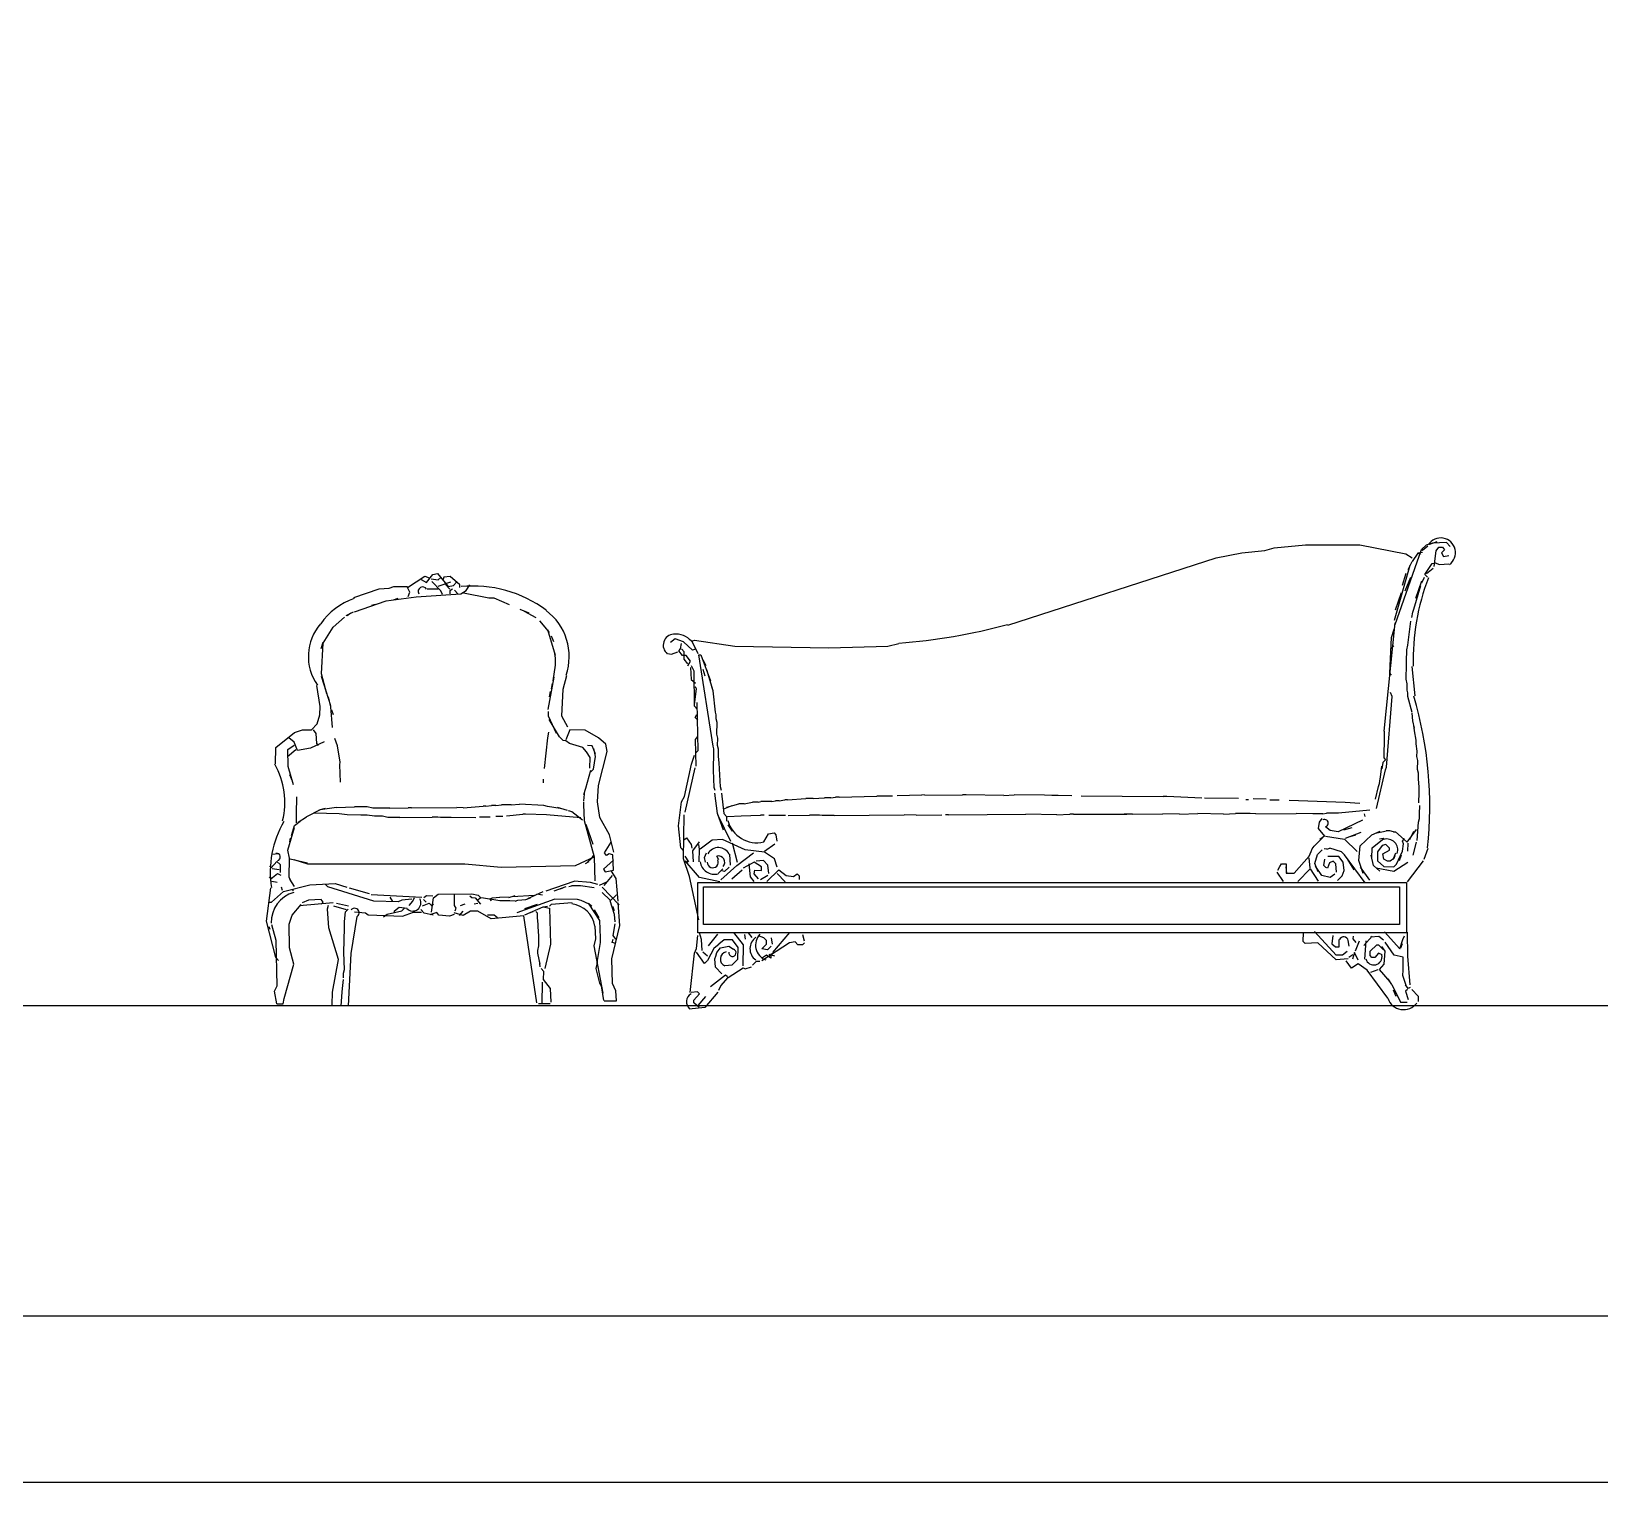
# Model space of a CAD drawing. Header units: inches. Extents: x 11 to 53.5, y 7.4 to 32.2.
# Drawn here: x 35.586 to 38.65, y 7.358 to 10.192 of the extents above; entities that cross this region are included whole.
import ezdxf

# ---------------------------------------------------------------- set-up
doc = ezdxf.new("R2010")
doc.units = ezdxf.units.IN
doc.header["$MEASUREMENT"] = 0
for name, color, linetype in [('02', 2, 'Continuous'), ('1', 1, 'Continuous'), ('kadrbm', 4, 'Continuous')]:
    doc.layers.add(name, color=color, linetype=linetype)

# ---------------------------------------------------------------- blocks, each defined once
blk = doc.blocks.new('kadrbm')
at = {"layer": 'kadrbm', "color": 4}
blk.add_lwpolyline([(0, 0), (0, 24.7972), (21, 24.7972), (21, 0), (0, 0)], close=True, dxfattribs=at)
blk.add_lwpolyline([(20.6631, 0.3257), (20.6631, 24.4603), (0.3369, 24.4603), (0.3369, 0.3257), (20.6631, 0.3257)], dxfattribs=at)

msp = doc.modelspace()

# ---------------------------------------------------------------- linework, layer by layer
at = {"layer": '02'}
for p, q in [((38.3182, 9.1904), (38.3327, 9.1955)), ((38.3506, 9.1934), (38.3236, 9.1921)), ((38.3577, 9.1861), (38.3506, 9.1934)), ((37.4936, 9.0321), (37.9005, 9.1635)), ((37.9005, 9.1635), (37.9511, 9.1734)), ((37.9511, 9.1734), (37.9961, 9.178)), ((37.9961, 9.178), (38.0142, 9.1831)), ((38.0142, 9.1831), (38.0754, 9.1892)), ((38.0754, 9.1892), (38.1815, 9.1892)), ((38.1815, 9.1892), (38.2711, 9.1714)), ((38.2507, 9.0333), (38.3018, 9.1799)), ((38.2711, 9.1714), (38.2836, 9.164)), ((38.2945, 9.1728), (38.2835, 9.1568)), ((38.3036, 9.1744), (38.2945, 9.1728)), ((38.2999, 9.1709), (38.2945, 9.1728)), ((38.2982, 9.1745), (38.2999, 9.1709)), ((38.3018, 9.1799), (38.311, 9.1887)), ((38.3036, 9.178), (38.3018, 9.1799)), ((38.3146, 9.1868), (38.3036, 9.178)), ((38.3236, 9.1921), (38.311, 9.1887)), ((38.3265, 9.1471), (38.3306, 9.1776)), ((38.3306, 9.1776), (38.3361, 9.1847)), ((38.3361, 9.1847), (38.3433, 9.1845)), ((38.3468, 9.1791), (38.3413, 9.1738)), ((38.3413, 9.1738), (38.3448, 9.1665)), ((38.3433, 9.1845), (38.3468, 9.1791)), ((38.3448, 9.1665), (38.3556, 9.1681)), ((36.3578, 9.1157), (36.3705, 9.1314)), ((36.3705, 9.1314), (36.3793, 9.133)), ((36.3793, 9.133), (36.4001, 9.1079)), ((38.2491, 9.0423), (38.2797, 9.1497)), ((38.2647, 9.1104), (38.2723, 9.1336)), ((38.276, 9.1407), (38.2835, 9.1568)), ((38.3082, 9.1312), (38.323, 9.1525)), ((38.3135, 9.1257), (38.3082, 9.1312)), ((38.3118, 9.1329), (38.3246, 9.1435)), ((38.323, 9.1525), (38.3284, 9.1542)), ((38.3284, 9.1542), (38.3373, 9.1505)), ((38.3373, 9.1505), (38.3553, 9.152)), ((36.2157, 9.0863), (36.2656, 9.1031)), ((36.2656, 9.1031), (36.2851, 9.1046)), ((36.2851, 9.1046), (36.294, 9.1079)), ((36.294, 9.1079), (36.3205, 9.1075)), ((36.3205, 9.1057), (36.3545, 9.1281)), ((36.3256, 9.0968), (36.3205, 9.1057)), ((36.3473, 9.1212), (36.3578, 9.1157)), ((36.3545, 9.1281), (36.3633, 9.1244)), ((36.3594, 9.1033), (36.3806, 9.1029)), ((36.3668, 9.1226), (36.3809, 9.1206)), ((36.3858, 9.0993), (36.3685, 9.1173)), ((36.3807, 9.1082), (36.4056, 9.1166)), ((36.3809, 9.1206), (36.3863, 9.1258)), ((36.3916, 9.1257), (36.3897, 9.1204)), ((36.404, 9.1273), (36.3916, 9.1257)), ((36.4036, 9.1025), (36.3949, 9.1115)), ((36.4001, 9.1079), (36.4108, 9.1094)), ((36.4089, 9.1024), (36.4035, 9.099)), ((36.4232, 9.111), (36.404, 9.1273)), ((36.4108, 9.1094), (36.4162, 9.1164)), ((36.4193, 9.0934), (36.4124, 9.1006)), ((36.4231, 9.1057), (36.4232, 9.111)), ((36.4354, 9.1002), (36.4427, 9.1107)), ((38.2699, 9.0995), (38.2811, 9.1263)), ((38.2872, 9.0632), (38.3006, 9.1097)), ((38.2912, 9.0847), (38.3026, 9.1187)), ((38.3025, 9.1151), (38.3081, 9.1258)), ((36.217, 9.058), (36.2793, 9.0799)), ((36.2509, 9.0715), (36.258, 9.0732)), ((36.2793, 9.0799), (36.3379, 9.0877)), ((36.2935, 9.0814), (36.3024, 9.0848)), ((36.3219, 9.088), (36.3256, 9.0968)), ((36.3379, 9.0877), (36.4247, 9.0933)), ((36.3892, 9.0921), (36.3858, 9.0993)), ((36.4035, 9.099), (36.4034, 9.0936)), ((36.4247, 9.0933), (36.4354, 9.1002)), ((36.4794, 9.0852), (36.43, 9.095)), ((36.49, 9.0851), (36.4794, 9.0852)), ((36.5198, 9.0721), (36.49, 9.0851)), ((38.2512, 9.0621), (38.2626, 9.096)), ((36.1758, 9.0286), (36.1974, 9.0477)), ((36.201, 9.0512), (36.2152, 9.058)), ((36.2027, 9.0511), (36.2099, 9.0563)), ((36.5585, 9.0555), (36.5409, 9.0629)), ((36.5725, 9.0465), (36.5497, 9.0592)), ((36.5899, 9.0285), (36.5795, 9.041)), ((38.2752, 8.9933), (38.2814, 9.04)), ((38.2833, 9.0471), (38.2853, 9.0579)), ((38.2853, 9.0579), (38.2872, 9.0632)), ((36.1558, 8.9971), (36.1722, 9.0234)), ((36.1722, 9.0234), (36.1758, 9.0286)), ((36.5985, 9.0177), (36.5899, 9.0285)), ((36.6101, 8.9733), (36.5951, 9.0231)), ((36.607, 8.9998), (36.6019, 9.0106)), ((38.2291, 8.8251), (38.2508, 9.0369)), ((38.2431, 9.0083), (38.2488, 9.0243)), ((36.1521, 8.9866), (36.1558, 8.9989)), ((36.153, 8.937), (36.1558, 8.9971)), ((36.844, 9.0057), (36.8349, 8.9987)), ((36.8363, 8.9753), (36.849, 8.9804)), ((36.8601, 9), (36.844, 9.0057)), ((36.8508, 8.9822), (36.8544, 8.9857)), ((36.8578, 8.9731), (36.8508, 8.9822)), ((36.8544, 8.9857), (36.8564, 8.9965)), ((36.8615, 8.9802), (36.8562, 8.9857)), ((36.8778, 8.9835), (36.8601, 9)), ((36.8613, 8.9658), (36.8615, 8.9802)), ((36.8884, 8.9762), (36.8763, 9.0015)), ((36.8832, 8.9852), (36.8778, 8.9835)), ((36.8781, 9.0015), (36.8817, 9.0032)), ((36.8817, 9.0032), (36.9606, 8.9911)), ((36.9606, 8.9911), (37.144, 8.9879)), ((37.144, 8.9879), (37.2592, 8.9913)), ((37.2592, 8.9913), (37.2808, 8.9963)), ((38.2401, 8.9382), (38.2431, 9.0083)), ((38.2427, 8.9867), (38.2482, 8.992)), ((38.2729, 8.961), (38.2733, 8.9843)), ((38.2733, 8.9843), (38.2752, 8.9933)), ((36.6057, 8.9238), (36.6098, 8.9538)), ((36.61, 8.9679), (36.6084, 8.9768)), ((36.6098, 8.9538), (36.6099, 8.9609)), ((36.6099, 8.9609), (36.61, 8.9679)), ((36.8291, 8.9772), (36.8363, 8.9753)), ((36.865, 8.973), (36.8578, 8.9731)), ((36.8683, 8.9567), (36.8613, 8.9658)), ((36.8738, 8.962), (36.865, 8.973)), ((36.8683, 8.9531), (36.8738, 8.962)), ((36.8736, 8.9494), (36.875, 8.926)), ((36.8807, 8.9421), (36.8755, 8.953)), ((36.8902, 8.9743), (36.8938, 8.9743)), ((36.9177, 8.7958), (36.8902, 8.9743)), ((36.8938, 8.9743), (36.9127, 8.9236)), ((36.9042, 8.9525), (36.899, 8.9634)), ((38.2723, 8.9268), (38.2728, 8.9556)), ((38.2728, 8.9556), (38.2729, 8.961)), ((38.2897, 8.8941), (38.2835, 8.9518)), ((36.1713, 8.8747), (36.1529, 8.9317)), ((36.1629, 8.8979), (36.153, 8.937)), ((36.5959, 8.8673), (36.6076, 8.9308)), ((36.6019, 8.9079), (36.6039, 8.9185)), ((36.6249, 8.9075), (36.6324, 8.9339)), ((36.875, 8.926), (36.8838, 8.9187)), ((36.8813, 8.8738), (36.8807, 8.9421)), ((36.9021, 8.9328), (36.8987, 8.9454)), ((36.9177, 8.9037), (36.9059, 8.9453)), ((36.916, 8.9091), (36.9144, 8.9182)), ((38.2436, 8.9345), (38.2401, 8.9382)), ((38.2739, 8.9178), (38.2723, 8.9268)), ((38.2737, 8.9052), (38.2739, 8.9178)), ((36.1501, 8.8733), (36.1437, 8.9142)), ((36.1713, 8.873), (36.1663, 8.8925)), ((36.5981, 8.8921), (36.6, 8.9027)), ((36.6222, 8.8545), (36.6249, 8.9075)), ((36.8813, 8.8774), (36.8855, 8.9079)), ((36.8837, 8.9115), (36.8819, 8.9097)), ((36.8855, 8.9079), (36.8837, 8.9115)), ((36.9224, 8.8623), (36.9177, 8.9037)), ((38.2333, 8.7549), (38.2447, 8.8931)), ((38.2447, 8.8931), (38.2412, 8.9004)), ((38.2754, 8.8998), (38.2737, 8.9052)), ((38.2753, 8.8926), (38.2754, 8.8998)), ((38.2837, 8.8619), (38.2753, 8.8926)), ((36.1442, 8.8398), (36.1498, 8.8574)), ((36.1498, 8.8574), (36.1501, 8.8733)), ((36.1741, 8.8322), (36.1713, 8.873)), ((36.1763, 8.857), (36.173, 8.8659)), ((36.5958, 8.8638), (36.5957, 8.855)), ((36.8866, 8.8683), (36.8813, 8.8738)), ((36.8827, 8.8522), (36.8864, 8.8575)), ((36.8887, 8.7873), (36.8868, 8.8809)), ((36.9241, 8.8568), (36.9224, 8.8623)), ((36.924, 8.8496), (36.9241, 8.8568)), ((38.2852, 8.8457), (38.2837, 8.8601)), ((36.0997, 8.8229), (36.1157, 8.8279)), ((36.1157, 8.8279), (36.1334, 8.8276)), ((36.1334, 8.8276), (36.1442, 8.8398)), ((36.1421, 8.8204), (36.1369, 8.8276)), ((36.5957, 8.855), (36.611, 8.8211)), ((36.618, 8.8139), (36.5973, 8.8478)), ((36.6342, 8.833), (36.6222, 8.8545)), ((36.6377, 8.8277), (36.6302, 8.8083)), ((36.6677, 8.8272), (36.6377, 8.8277)), ((36.694, 8.8125), (36.6677, 8.8272)), ((36.888, 8.8467), (36.8827, 8.8522)), ((36.9257, 8.8424), (36.924, 8.8496)), ((36.9253, 8.8191), (36.9257, 8.8424)), ((38.2291, 8.8251), (38.2289, 8.8143)), ((38.2886, 8.8312), (38.2852, 8.8457)), ((38.2885, 8.8258), (38.2869, 8.8367)), ((38.2918, 8.8078), (38.2885, 8.8258)), ((36.0638, 8.7935), (36.0997, 8.8229)), ((36.0867, 8.7895), (36.0992, 8.7981)), ((36.0993, 8.8035), (36.0889, 8.8125)), ((36.1061, 8.7874), (36.0993, 8.8035)), ((36.1577, 8.8042), (36.131, 8.7923)), ((36.1435, 8.8009), (36.1421, 8.8204)), ((36.147, 8.7973), (36.1435, 8.8009)), ((36.1841, 8.7967), (36.1791, 8.8109)), ((36.1889, 8.7647), (36.1841, 8.7967)), ((36.5886, 8.7524), (36.5949, 8.8125)), ((36.5949, 8.8125), (36.5969, 8.8231)), ((36.6249, 8.8067), (36.618, 8.8139)), ((36.6302, 8.8066), (36.6249, 8.8067)), ((36.6372, 8.8011), (36.6302, 8.8066)), ((36.6636, 8.7936), (36.6372, 8.8011)), ((36.6814, 8.7968), (36.6725, 8.797)), ((36.6882, 8.7808), (36.6814, 8.7968)), ((36.708, 8.7999), (36.694, 8.8125)), ((36.7112, 8.7857), (36.708, 8.7999)), ((36.8837, 8.809), (36.8874, 8.8143)), ((36.8846, 8.7568), (36.8837, 8.809)), ((36.9194, 8.7904), (36.9177, 8.7958)), ((36.9269, 8.8118), (36.9253, 8.8191)), ((36.9267, 8.7975), (36.9269, 8.8118)), ((36.9284, 8.7902), (36.9267, 8.7975)), ((38.2289, 8.8143), (38.2282, 8.7729)), ((38.2916, 8.8006), (38.2918, 8.8078)), ((38.2932, 8.7862), (38.2916, 8.8006)), ((36.0632, 8.7616), (36.0638, 8.7935)), ((36.0864, 8.7754), (36.1026, 8.7892)), ((36.0879, 8.7559), (36.0867, 8.7895)), ((36.131, 8.7923), (36.1061, 8.7874)), ((36.1888, 8.7594), (36.1889, 8.7647)), ((36.6705, 8.7846), (36.6636, 8.7936)), ((36.6774, 8.7739), (36.6705, 8.7846)), ((36.6771, 8.7527), (36.6774, 8.7739)), ((36.6841, 8.7508), (36.6881, 8.7755)), ((36.6881, 8.7755), (36.6848, 8.7915)), ((36.6942, 8.7188), (36.7112, 8.7857)), ((36.8757, 8.7606), (36.8814, 8.7785)), ((36.8851, 8.7838), (36.8887, 8.7873)), ((36.9186, 8.749), (36.9193, 8.785)), ((36.9193, 8.785), (36.9194, 8.7904)), ((36.9281, 8.7758), (36.9284, 8.7902)), ((36.9297, 8.7632), (36.9281, 8.7758)), ((38.2263, 8.764), (38.2242, 8.7514)), ((38.2317, 8.7693), (38.2263, 8.764)), ((38.2282, 8.7729), (38.2317, 8.7693)), ((38.293, 8.7754), (38.2932, 8.7862)), ((38.2947, 8.7682), (38.293, 8.7754)), ((38.2943, 8.7502), (38.2947, 8.7682)), ((36.0979, 8.7203), (36.0879, 8.7559)), ((36.0962, 8.7274), (36.0911, 8.7399)), ((36.19, 8.7258), (36.1888, 8.7594)), ((36.6693, 8.7139), (36.6788, 8.7491)), ((36.6787, 8.7456), (36.6841, 8.7508)), ((36.862, 8.6979), (36.8757, 8.7606)), ((36.8633, 8.6673), (36.8828, 8.7533)), ((36.9198, 8.7149), (36.9186, 8.749)), ((36.9325, 8.7164), (36.9297, 8.7632)), ((38.2139, 8.6743), (38.2314, 8.7495)), ((38.2201, 8.7227), (38.2223, 8.7407)), ((38.2223, 8.7407), (38.2243, 8.7568)), ((38.2314, 8.7495), (38.2333, 8.7549)), ((38.296, 8.743), (38.2943, 8.7502)), ((38.2958, 8.7322), (38.296, 8.743)), ((36.5863, 8.7242), (36.5864, 8.7313)), ((36.6653, 8.6892), (36.6674, 8.7086)), ((36.6655, 8.7016), (36.6693, 8.7139)), ((36.6918, 8.6869), (36.6942, 8.7188)), ((36.9216, 8.7094), (36.9198, 8.7149)), ((36.9262, 8.6644), (36.9215, 8.704)), ((36.9341, 8.7092), (36.9325, 8.7164)), ((36.934, 8.7038), (36.9387, 8.6642)), ((38.2124, 8.6923), (38.2182, 8.7174)), ((38.2182, 8.7174), (38.2201, 8.7227)), ((38.2973, 8.716), (38.2958, 8.7322)), ((38.2968, 8.6854), (38.2972, 8.7052)), ((38.2972, 8.7052), (38.2973, 8.716)), ((36.1041, 8.6689), (36.1045, 8.6919)), ((36.1045, 8.6919), (36.1045, 8.6972)), ((36.1501, 8.6716), (36.1233, 8.6579)), ((36.1483, 8.6717), (36.1608, 8.675)), ((36.182, 8.6764), (36.1501, 8.6716)), ((36.182, 8.6764), (36.2174, 8.6775)), ((36.2422, 8.6771), (36.2174, 8.6775)), ((36.2528, 8.6751), (36.2422, 8.6771)), ((36.2616, 8.675), (36.2528, 8.6751)), ((36.2705, 8.6748), (36.2616, 8.675)), ((36.2864, 8.6746), (36.2705, 8.6748)), ((36.2864, 8.6746), (36.3218, 8.6757)), ((36.3289, 8.6756), (36.3218, 8.6757)), ((36.3289, 8.6756), (36.4174, 8.6758)), ((36.4298, 8.6756), (36.4174, 8.6758)), ((36.4298, 8.6756), (36.4687, 8.6785)), ((36.474, 8.6784), (36.4687, 8.6785)), ((36.474, 8.6784), (36.4847, 8.6799)), ((36.4935, 8.6798), (36.4847, 8.6799)), ((36.4935, 8.6798), (36.5042, 8.6814)), ((36.5236, 8.681), (36.5042, 8.6814)), ((36.5236, 8.681), (36.5396, 8.6825)), ((36.5873, 8.6799), (36.5396, 8.6825)), ((36.5944, 8.678), (36.5873, 8.6799)), ((36.6191, 8.6741), (36.5944, 8.678)), ((36.6331, 8.6703), (36.6138, 8.6759)), ((36.6652, 8.6821), (36.6653, 8.6874)), ((36.6664, 8.6502), (36.6652, 8.6821)), ((36.6966, 8.6568), (36.6918, 8.6869)), ((36.8502, 8.6405), (36.8564, 8.6872)), ((36.8564, 8.6872), (36.862, 8.6979)), ((36.9389, 8.6732), (36.9552, 8.6801)), ((36.9444, 8.6767), (36.9679, 8.6834)), ((36.9786, 8.6833), (36.9679, 8.6834)), ((36.9786, 8.6833), (36.9949, 8.6866)), ((37.0057, 8.6864), (36.9949, 8.6866)), ((37.0057, 8.6864), (37.0111, 8.6881)), ((37.0327, 8.6877), (37.0111, 8.6881)), ((37.0327, 8.6877), (37.0399, 8.6894)), ((37.0471, 8.6893), (37.0399, 8.6894)), ((37.0471, 8.6893), (37.0579, 8.6909)), ((37.0633, 8.6908), (37.0579, 8.6909)), ((37.0633, 8.6908), (37.0993, 8.6937)), ((37.1137, 8.6935), (37.0993, 8.6937)), ((37.1137, 8.6935), (37.1353, 8.6949)), ((37.1479, 8.6947), (37.1353, 8.6949)), ((37.1479, 8.6947), (37.1569, 8.6963)), ((37.1641, 8.6962), (37.1569, 8.6963)), ((37.1641, 8.6962), (37.2379, 8.6985)), ((37.2504, 8.6983), (37.2379, 8.6985)), ((37.2684, 8.698), (37.2504, 8.6983)), ((37.2774, 8.6996), (37.326, 8.7006)), ((37.3314, 8.7005), (37.326, 8.7006)), ((37.3314, 8.7005), (37.4051, 8.701)), ((37.4123, 8.7009), (37.4051, 8.701)), ((37.486, 8.6996), (37.4123, 8.7009)), ((37.486, 8.6996), (37.5058, 8.701)), ((37.5652, 8.7), (37.5058, 8.701)), ((37.5796, 8.6997), (37.5652, 8.7)), ((37.5921, 8.6995), (37.5796, 8.6997)), ((37.6191, 8.699), (37.5921, 8.6995)), ((37.6371, 8.6987), (37.7971, 8.6977)), ((37.8043, 8.6976), (37.7971, 8.6977)), ((37.8726, 8.6946), (37.8043, 8.6976)), ((37.9445, 8.6934), (37.878, 8.6945)), ((37.9642, 8.6912), (37.9588, 8.6913)), ((37.9984, 8.6924), (37.9733, 8.6929)), ((38.0236, 8.6902), (38.0056, 8.6905)), ((38.153, 8.6861), (38.0433, 8.6898)), ((38.1817, 8.6838), (38.153, 8.6861)), ((38.2983, 8.6692), (38.2984, 8.6746)), ((38.2984, 8.6746), (38.2985, 8.68)), ((36.1, 8.6407), (36.1108, 8.6493)), ((36.1037, 8.6459), (36.1041, 8.6689)), ((36.1072, 8.6476), (36.1233, 8.6579)), ((36.1871, 8.6639), (36.1376, 8.6648)), ((36.203, 8.6619), (36.1871, 8.6639)), ((36.2296, 8.6614), (36.203, 8.6619)), ((36.2349, 8.6613), (36.2296, 8.6614)), ((36.2419, 8.6612), (36.2349, 8.6613)), ((36.2561, 8.6592), (36.2419, 8.6612)), ((36.272, 8.6589), (36.2561, 8.6592)), ((36.2826, 8.6569), (36.272, 8.6589)), ((36.3056, 8.6565), (36.2826, 8.6569)), ((36.3056, 8.6565), (36.3693, 8.6572)), ((36.3799, 8.657), (36.3693, 8.6572)), ((36.3852, 8.6569), (36.3799, 8.657)), ((36.4064, 8.6565), (36.3852, 8.6569)), ((36.4542, 8.6557), (36.4064, 8.6565)), ((36.4825, 8.657), (36.4613, 8.6573)), ((36.5073, 8.6583), (36.4932, 8.6586)), ((36.5144, 8.66), (36.5463, 8.6629)), ((36.5516, 8.6628), (36.5463, 8.6629)), ((36.5923, 8.6621), (36.5516, 8.6628)), ((36.6594, 8.6557), (36.5923, 8.6621)), ((36.6349, 8.6702), (36.642, 8.6684)), ((36.642, 8.6684), (36.6629, 8.6521)), ((36.6864, 8.5791), (36.6664, 8.6502)), ((36.6833, 8.6039), (36.6698, 8.6431)), ((36.7155, 8.6228), (36.6966, 8.6568)), ((36.8599, 8.5756), (36.8614, 8.6619)), ((36.9382, 8.6318), (36.9262, 8.6644)), ((36.9522, 8.61), (36.9279, 8.6608)), ((36.9387, 8.6642), (36.944, 8.6587)), ((36.944, 8.6587), (36.9439, 8.6497)), ((36.9458, 8.6587), (36.9728, 8.66)), ((36.9561, 8.6297), (36.9474, 8.6424)), ((36.9728, 8.66), (37.0106, 8.6611)), ((37.0178, 8.661), (37.0106, 8.6611)), ((37.0592, 8.6603), (37.0268, 8.6608)), ((37.0646, 8.6602), (37.1059, 8.6613)), ((37.1257, 8.6609), (37.1059, 8.6613)), ((37.1311, 8.6608), (37.1257, 8.6609)), ((37.1401, 8.6607), (37.1311, 8.6608)), ((37.1455, 8.6606), (37.1401, 8.6607)), ((37.1545, 8.6604), (37.1455, 8.6606)), ((37.1545, 8.6604), (37.2912, 8.6616)), ((37.3145, 8.6612), (37.2912, 8.6616)), ((37.3145, 8.6612), (37.3649, 8.6621)), ((37.3775, 8.6619), (37.3721, 8.662)), ((37.3775, 8.6619), (37.5286, 8.6629)), ((37.5897, 8.6618), (37.5286, 8.6629)), ((37.5897, 8.6618), (37.6149, 8.6632)), ((37.6221, 8.663), (37.6149, 8.6632)), ((37.6221, 8.663), (37.7264, 8.663)), ((37.7372, 8.6628), (37.721, 8.6631)), ((37.7372, 8.6628), (37.7965, 8.6636)), ((37.8289, 8.663), (37.7965, 8.6636)), ((37.8289, 8.663), (37.8649, 8.6642)), ((37.9152, 8.6633), (37.8649, 8.6642)), ((37.9152, 8.6633), (37.9386, 8.6647)), ((37.962, 8.6643), (37.9386, 8.6647)), ((37.9674, 8.6642), (37.962, 8.6643)), ((37.9781, 8.664), (37.9674, 8.6642)), ((37.9781, 8.664), (38.0573, 8.6644)), ((38.0896, 8.6639), (38.0573, 8.6644)), ((38.1022, 8.6636), (38.0896, 8.6639)), ((38.1019, 8.6475), (38.0999, 8.6349)), ((38.1075, 8.6546), (38.1019, 8.6475)), ((38.1094, 8.6635), (38.1022, 8.6636)), ((38.1094, 8.6635), (38.1166, 8.6652)), ((38.14, 8.6648), (38.1166, 8.6652)), ((38.1865, 8.6514), (38.1394, 8.6288)), ((38.2013, 8.6709), (38.14, 8.6648)), ((38.192, 8.6585), (38.1903, 8.6639)), ((38.2937, 8.6117), (38.2962, 8.6477)), ((38.2962, 8.6477), (38.2981, 8.6548)), ((38.2981, 8.6548), (38.2983, 8.6692)), ((36.0868, 8.5931), (36.1, 8.6371)), ((36.0906, 8.609), (36.0925, 8.616)), ((36.0944, 8.6213), (36.1, 8.6407)), ((36.7237, 8.5891), (36.7155, 8.6228)), ((36.8549, 8.5973), (36.8502, 8.6405)), ((36.8623, 8.6134), (36.866, 8.6169)), ((36.866, 8.6169), (36.8748, 8.6041)), ((36.9163, 8.6124), (36.8926, 8.5948)), ((36.9361, 8.6139), (36.9163, 8.6124)), ((36.9807, 8.5933), (36.9361, 8.6139)), ((37.0169, 8.6089), (37.0262, 8.6249)), ((37.0262, 8.6249), (37.037, 8.6265)), ((37.037, 8.6265), (37.0405, 8.6228)), ((37.0405, 8.6228), (37.0421, 8.6102)), ((38.0921, 8.6009), (38.1086, 8.6168)), ((38.0999, 8.6349), (38.1123, 8.6203)), ((38.1123, 8.6203), (38.1031, 8.6133)), ((38.1141, 8.6203), (38.1517, 8.6142)), ((38.1232, 8.6309), (38.1144, 8.6383)), ((38.1394, 8.6288), (38.1232, 8.6309)), ((38.1502, 8.6322), (38.1665, 8.6373)), ((38.1517, 8.6142), (38.1765, 8.5904)), ((38.1535, 8.616), (38.1843, 8.628)), ((38.1626, 8.6194), (38.1734, 8.6228)), ((38.204, 8.6223), (38.1821, 8.6011)), ((38.2203, 8.6292), (38.204, 8.6223)), ((38.2054, 8.5971), (38.2291, 8.6165)), ((38.2113, 8.6258), (38.2275, 8.6291)), ((38.2201, 8.6148), (38.2273, 8.6165)), ((38.2275, 8.6291), (38.2329, 8.6308)), ((38.2401, 8.6307), (38.2329, 8.6308)), ((38.2473, 8.6287), (38.2401, 8.6307)), ((38.2473, 8.6287), (38.2509, 8.6287)), ((38.2509, 8.6287), (38.2739, 8.6085)), ((38.2649, 8.6105), (38.2686, 8.6158)), ((38.2666, 8.605), (38.2649, 8.6105)), ((38.2739, 8.6085), (38.2923, 8.6333)), ((38.2794, 8.6138), (38.2869, 8.6298)), ((36.0566, 8.5848), (36.069, 8.5863)), ((36.0901, 8.5771), (36.0868, 8.5931)), ((36.6487, 8.5627), (36.687, 8.5804)), ((36.6811, 8.5774), (36.6847, 8.5827)), ((36.706, 8.5876), (36.7188, 8.6086)), ((36.7095, 8.5822), (36.706, 8.5876)), ((36.7148, 8.5857), (36.7095, 8.5822)), ((36.7219, 8.5838), (36.7148, 8.5857)), ((36.7231, 8.5537), (36.7219, 8.5838)), ((36.8602, 8.5918), (36.8549, 8.5973)), ((36.8706, 8.5701), (36.8636, 8.581)), ((36.8748, 8.6041), (36.8764, 8.5969)), ((36.8781, 8.5915), (36.891, 8.6093)), ((36.8796, 8.5699), (36.8781, 8.5915)), ((36.8891, 8.6039), (36.8908, 8.5949)), ((36.8908, 8.5949), (36.8903, 8.5697)), ((36.9013, 8.5785), (36.905, 8.5874)), ((36.9247, 8.5817), (36.9282, 8.5744)), ((36.9499, 8.5848), (36.9514, 8.5632)), ((36.9658, 8.5684), (36.9557, 8.6063)), ((36.964, 8.563), (36.9968, 8.5876)), ((37.0184, 8.5891), (36.9807, 8.5933)), ((37.0184, 8.5908), (37.0384, 8.6049)), ((37.0379, 8.5761), (37.0184, 8.5891)), ((38.0534, 8.5476), (38.0828, 8.5813)), ((38.0828, 8.5813), (38.0866, 8.5902)), ((38.0866, 8.5902), (38.0884, 8.5955)), ((38.0884, 8.5955), (38.0921, 8.6009)), ((38.0933, 8.5667), (38.099, 8.5846)), ((38.099, 8.5846), (38.1082, 8.5934)), ((38.1172, 8.595), (38.1118, 8.5951)), ((38.1172, 8.595), (38.1226, 8.5967)), ((38.1403, 8.5803), (38.1188, 8.5806)), ((38.1459, 8.5892), (38.1226, 8.5967)), ((38.1491, 8.5693), (38.1403, 8.5803)), ((38.1512, 8.5837), (38.1459, 8.5892)), ((38.1916, 8.529), (38.1512, 8.5837)), ((38.1798, 8.5724), (38.1821, 8.6011)), ((38.2084, 8.5629), (38.2033, 8.5828)), ((38.205, 8.5773), (38.2054, 8.5971)), ((38.216, 8.5897), (38.2157, 8.5717)), ((38.2252, 8.6022), (38.216, 8.5897)), ((38.2325, 8.6038), (38.2252, 8.6022)), ((38.2267, 8.5859), (38.2395, 8.5929)), ((38.2284, 8.5751), (38.2267, 8.5859)), ((38.2395, 8.5965), (38.2325, 8.6038)), ((38.2395, 8.5929), (38.2395, 8.5965)), ((38.2463, 8.5748), (38.2519, 8.5873)), ((38.2501, 8.5819), (38.2482, 8.5766)), ((38.2534, 8.5657), (38.2646, 8.5907)), ((38.2589, 8.5728), (38.2627, 8.5835)), ((38.2646, 8.5907), (38.2666, 8.605)), ((38.2754, 8.5905), (38.2757, 8.6067)), ((38.286, 8.5831), (38.2919, 8.6082)), ((38.3075, 8.5755), (38.3151, 8.597)), ((36.0509, 8.5619), (36.0543, 8.5583)), ((36.0543, 8.5583), (36.0652, 8.5705)), ((36.0702, 8.5545), (36.0561, 8.5565)), ((36.0652, 8.5705), (36.0722, 8.5651)), ((36.0722, 8.5651), (36.0719, 8.5491)), ((36.0894, 8.54), (36.0901, 8.5771)), ((36.1253, 8.5677), (36.0918, 8.5753)), ((36.0989, 8.5746), (36.1256, 8.5659)), ((36.1256, 8.5659), (36.4328, 8.5659)), ((36.2084, 8.5662), (36.2987, 8.5664)), ((36.4328, 8.5659), (36.5039, 8.5598)), ((36.5039, 8.5598), (36.6487, 8.5627)), ((36.6685, 8.567), (36.6756, 8.5704)), ((36.6721, 8.5687), (36.6811, 8.5774)), ((36.6874, 8.5331), (36.6864, 8.5791)), ((36.7235, 8.5731), (36.7037, 8.5558)), ((36.7037, 8.5558), (36.7071, 8.5504)), ((36.7071, 8.5504), (36.7231, 8.5537)), ((36.7282, 8.5377), (36.7196, 8.552)), ((36.8719, 8.5413), (36.8599, 8.5756)), ((36.8916, 8.5391), (36.8634, 8.572)), ((36.8669, 8.5665), (36.8688, 8.5737)), ((36.9029, 8.5695), (36.9013, 8.5785)), ((36.9277, 8.5475), (36.9369, 8.5563)), ((36.9329, 8.5348), (36.964, 8.563)), ((36.9404, 8.5508), (36.935, 8.5527)), ((36.9495, 8.5597), (36.9404, 8.5508)), ((36.9746, 8.5538), (36.9545, 8.5362)), ((36.9982, 8.5696), (36.9764, 8.5574)), ((36.9874, 8.5662), (36.9905, 8.541)), ((36.9978, 8.5463), (36.9997, 8.5534)), ((37.0125, 8.5604), (36.9982, 8.5696)), ((36.9997, 8.5534), (37.0123, 8.5532)), ((37.0163, 8.5729), (37.0019, 8.5714)), ((37.0123, 8.5532), (37.0125, 8.5604)), ((37.0251, 8.5638), (37.0163, 8.5729)), ((37.0227, 8.5314), (37.0465, 8.5544)), ((37.0266, 8.5475), (37.0251, 8.5638)), ((37.043, 8.5598), (37.0379, 8.5761)), ((37.0465, 8.5544), (37.0607, 8.5434)), ((38.0193, 8.55), (38.0316, 8.5318)), ((38.0212, 8.5536), (38.0249, 8.5607)), ((38.0249, 8.5607), (38.0286, 8.566)), ((38.0286, 8.566), (38.0376, 8.5659)), ((38.0376, 8.5659), (38.0373, 8.5479)), ((38.0391, 8.5479), (38.0375, 8.5605)), ((38.0603, 8.5313), (38.0842, 8.5561)), ((38.0842, 8.5579), (38.0827, 8.5777)), ((38.0842, 8.5561), (38.0999, 8.5324)), ((38.1002, 8.5504), (38.0933, 8.5667)), ((38.1073, 8.5431), (38.095, 8.5613)), ((38.1112, 8.5628), (38.1133, 8.5753)), ((38.1148, 8.5591), (38.1112, 8.5628)), ((38.1183, 8.5573), (38.1148, 8.5591)), ((38.1221, 8.568), (38.1183, 8.5573)), ((38.1294, 8.5715), (38.1221, 8.568)), ((38.1347, 8.566), (38.1294, 8.5715)), ((38.1362, 8.5498), (38.1347, 8.566)), ((38.1469, 8.5424), (38.1506, 8.5531)), ((38.1506, 8.5531), (38.1491, 8.5693)), ((38.1704, 8.5546), (38.1582, 8.5745)), ((38.1883, 8.547), (38.1798, 8.5724)), ((38.2007, 8.5342), (38.1831, 8.5597)), ((38.2208, 8.5519), (38.2084, 8.5629)), ((38.2477, 8.5514), (38.2137, 8.5574)), ((38.2157, 8.5717), (38.2281, 8.5607)), ((38.2281, 8.5607), (38.2479, 8.5604)), ((38.2355, 8.5714), (38.2284, 8.5751)), ((38.2409, 8.5713), (38.2355, 8.5714)), ((38.2482, 8.5766), (38.2409, 8.5713)), ((38.275, 8.5689), (38.2477, 8.5514)), ((38.2479, 8.5604), (38.2534, 8.5657)), ((38.2743, 8.5312), (38.3056, 8.572)), ((36.0454, 8.454), (36.0537, 8.5194)), ((36.0505, 8.5407), (36.054, 8.5371)), ((36.054, 8.5371), (36.0665, 8.5475)), ((36.0662, 8.5298), (36.0557, 8.5317)), ((36.0665, 8.5475), (36.0736, 8.5438)), ((36.0766, 8.5137), (36.0749, 8.5208)), ((36.0783, 8.5119), (36.1299, 8.5251)), ((36.0945, 8.5293), (36.0894, 8.54)), ((36.0997, 8.5221), (36.0911, 8.5364)), ((36.1299, 8.5251), (36.1794, 8.5278)), ((36.1652, 8.521), (36.16, 8.5264)), ((36.2549, 8.4929), (36.1652, 8.521)), ((36.1794, 8.5278), (36.2023, 8.5203)), ((36.2463, 8.5072), (36.2076, 8.5185)), ((36.5915, 8.5135), (36.6467, 8.532)), ((36.6074, 8.5132), (36.6306, 8.5217)), ((36.6359, 8.5216), (36.6412, 8.5233)), ((36.6518, 8.5231), (36.6412, 8.5233)), ((36.6785, 8.5297), (36.6467, 8.532)), ((36.6589, 8.523), (36.6518, 8.5231)), ((36.6854, 8.519), (36.6589, 8.523)), ((36.6926, 8.5259), (36.6785, 8.5297)), ((36.6961, 8.5241), (36.7103, 8.5309)), ((36.7343, 8.4863), (36.7013, 8.5204)), ((36.7049, 8.5239), (36.7212, 8.5431)), ((36.7327, 8.4934), (36.7282, 8.5377)), ((36.8902, 8.4564), (36.8719, 8.5413)), ((36.8878, 8.5296), (38.2728, 8.5296)), ((36.8878, 8.4313), (36.8878, 8.5296)), ((36.931, 8.5312), (36.8916, 8.5391)), ((36.8989, 8.5214), (38.2592, 8.5214)), ((36.8989, 8.4477), (36.8989, 8.5214)), ((36.9905, 8.541), (36.9976, 8.5319)), ((37.0067, 8.5371), (36.9978, 8.5463)), ((37.0102, 8.5352), (37.0248, 8.544)), ((37.0587, 8.5308), (37.0428, 8.5473)), ((37.0607, 8.5434), (37.0751, 8.5413)), ((37.0751, 8.5413), (37.0824, 8.5466)), ((37.0824, 8.5466), (37.0859, 8.5429)), ((37.0859, 8.5429), (37.0858, 8.5357)), ((38.0373, 8.5479), (38.0534, 8.5476)), ((38.1234, 8.5392), (38.1073, 8.5431)), ((38.1325, 8.5462), (38.1234, 8.5392)), ((38.1377, 8.5335), (38.1469, 8.5424)), ((38.2592, 8.5214), (38.2592, 8.4477)), ((38.2728, 8.5296), (38.2728, 8.4313)), ((36.0514, 8.4911), (36.0549, 8.491)), ((36.0549, 8.491), (36.0783, 8.5119)), ((36.0978, 8.5133), (36.0961, 8.5169)), ((36.1097, 8.4848), (36.1753, 8.4907)), ((36.1276, 8.4951), (36.1151, 8.49)), ((36.1524, 8.4964), (36.1276, 8.4951)), ((36.1522, 8.4876), (36.1558, 8.491)), ((36.1558, 8.491), (36.1524, 8.4964)), ((36.2052, 8.4831), (36.1823, 8.4888)), ((36.3488, 8.5001), (36.2498, 8.5053)), ((36.3027, 8.492), (36.2549, 8.4929)), ((36.2921, 8.4922), (36.2869, 8.5011)), ((36.3098, 8.4954), (36.3027, 8.492)), ((36.3293, 8.4969), (36.3098, 8.4954)), ((36.3238, 8.4846), (36.331, 8.4933)), ((36.331, 8.4933), (36.3347, 8.5003)), ((36.3503, 8.4841), (36.3628, 8.4892)), ((36.3575, 8.4911), (36.3523, 8.4965)), ((36.3577, 8.5034), (36.3524, 8.5)), ((36.3701, 8.5032), (36.3577, 8.5034)), ((36.3628, 8.4892), (36.368, 8.4838)), ((36.3678, 8.4714), (36.3718, 8.4997)), ((36.3718, 8.4997), (36.3808, 8.5066)), ((36.3808, 8.5066), (36.4463, 8.5072)), ((36.4123, 8.4848), (36.4126, 8.506)), ((36.4246, 8.4846), (36.4336, 8.488)), ((36.4427, 8.5037), (36.4462, 8.5001)), ((36.4462, 8.5001), (36.4532, 8.5)), ((36.4463, 8.5072), (36.4586, 8.5052)), ((36.4512, 8.4877), (36.4583, 8.4893)), ((36.4532, 8.5), (36.4636, 8.4874)), ((36.4638, 8.4998), (36.4567, 8.4946)), ((36.4586, 8.5052), (36.4638, 8.4998)), ((36.5009, 8.4939), (36.4656, 8.4998)), ((36.4815, 8.4977), (36.4868, 8.4994)), ((36.485, 8.4941), (36.4815, 8.4977)), ((36.4868, 8.4994), (36.501, 8.5009)), ((36.5115, 8.4937), (36.5009, 8.4939)), ((36.5187, 8.5006), (36.501, 8.5009)), ((36.5204, 8.4935), (36.5115, 8.4937)), ((36.5187, 8.5006), (36.5312, 8.504)), ((36.531, 8.4933), (36.5204, 8.4935)), ((36.5258, 8.5023), (36.5683, 8.5051)), ((36.531, 8.4933), (36.5363, 8.495)), ((36.6089, 8.4973), (36.5341, 8.4703)), ((36.5363, 8.495), (36.5523, 8.4965)), ((36.5523, 8.4965), (36.5612, 8.4999)), ((36.5558, 8.4982), (36.5861, 8.5118)), ((36.5843, 8.5048), (36.5737, 8.5068)), ((36.6424, 8.4896), (36.6016, 8.4868)), ((36.6531, 8.4965), (36.6089, 8.4973)), ((36.6163, 8.5166), (36.6234, 8.5183)), ((36.6602, 8.4946), (36.6531, 8.4965)), ((36.676, 8.4873), (36.6602, 8.4946)), ((36.6812, 8.4836), (36.6742, 8.4891)), ((36.7168, 8.4954), (36.7011, 8.5098)), ((36.7168, 8.4936), (36.7294, 8.5058)), ((36.7251, 8.4669), (36.7168, 8.4936)), ((36.7354, 8.4455), (36.7326, 8.4898)), ((36.0896, 8.448), (36.0952, 8.4656)), ((36.0952, 8.4656), (36.1133, 8.4865)), ((36.1644, 8.4785), (36.1663, 8.4856)), ((36.1673, 8.4413), (36.1644, 8.4785)), ((36.2015, 8.4761), (36.1769, 8.4836)), ((36.1976, 8.4532), (36.1997, 8.4726)), ((36.1997, 8.4726), (36.2051, 8.4778)), ((36.2107, 8.391), (36.2226, 8.4633)), ((36.2174, 8.4723), (36.2386, 8.4701)), ((36.2386, 8.4701), (36.2438, 8.4665)), ((36.2438, 8.4665), (36.311, 8.4636)), ((36.2739, 8.4624), (36.281, 8.4676)), ((36.281, 8.4676), (36.3095, 8.4742)), ((36.2952, 8.4709), (36.2953, 8.4745)), ((36.2953, 8.4745), (36.3043, 8.4814)), ((36.3043, 8.4814), (36.3202, 8.4793)), ((36.3095, 8.4742), (36.3149, 8.4794)), ((36.311, 8.4636), (36.3324, 8.472)), ((36.3324, 8.472), (36.3483, 8.4718)), ((36.3536, 8.4699), (36.3467, 8.4771)), ((36.3712, 8.466), (36.3536, 8.4699)), ((36.3784, 8.4712), (36.3642, 8.4662)), ((36.368, 8.4838), (36.3716, 8.4873)), ((36.3819, 8.4659), (36.3784, 8.4712)), ((36.403, 8.4637), (36.3819, 8.4659)), ((36.412, 8.4671), (36.403, 8.4637)), ((36.4296, 8.465), (36.412, 8.4706)), ((36.4157, 8.4794), (36.4123, 8.4848)), ((36.4138, 8.4742), (36.4157, 8.4794)), ((36.4225, 8.4652), (36.4298, 8.4739)), ((36.4439, 8.4736), (36.4296, 8.465)), ((36.4581, 8.4734), (36.4439, 8.4736)), ((36.4844, 8.4588), (36.4581, 8.4734)), ((36.4898, 8.4657), (36.4774, 8.466)), ((36.5482, 8.4647), (36.4844, 8.4588)), ((36.4968, 8.4603), (36.4898, 8.4657)), ((36.5735, 8.2944), (36.5482, 8.4647)), ((36.55, 8.4665), (36.5856, 8.4818)), ((36.5502, 8.4789), (36.5751, 8.4873)), ((36.5571, 8.4699), (36.566, 8.4733)), ((36.5748, 8.4696), (36.5713, 8.4732)), ((36.5746, 8.4607), (36.5748, 8.4696)), ((36.5762, 8.4483), (36.5746, 8.4607)), ((36.5856, 8.4818), (36.5945, 8.4834)), ((36.5856, 8.4818), (36.598, 8.4798)), ((36.6016, 8.4868), (36.598, 8.4833)), ((36.598, 8.4798), (36.6003, 8.409)), ((36.6966, 8.4551), (36.676, 8.4873)), ((36.695, 8.4604), (36.6864, 8.4765)), ((36.7253, 8.474), (36.7219, 8.4829)), ((36.7267, 8.4528), (36.7251, 8.4669)), ((36.0637, 8.3829), (36.0454, 8.454)), ((36.0522, 8.438), (36.0506, 8.4433)), ((36.0643, 8.4166), (36.0559, 8.4468)), ((36.0905, 8.4019), (36.0896, 8.448)), ((36.1857, 8.379), (36.1673, 8.4413)), ((36.1966, 8.393), (36.1974, 8.4408)), ((36.1974, 8.4408), (36.1975, 8.4478)), ((36.1975, 8.4478), (36.1976, 8.4532)), ((36.5761, 8.443), (36.5762, 8.4483)), ((36.5776, 8.4253), (36.5761, 8.443)), ((36.6889, 8.4198), (36.6876, 8.4446)), ((36.6978, 8.4214), (36.6966, 8.4551)), ((36.7201, 8.3803), (36.7354, 8.4455)), ((36.7227, 8.4263), (36.7266, 8.4492)), ((38.2728, 8.4313), (36.8878, 8.4313)), ((36.8949, 8.4186), (36.8915, 8.4312)), ((38.2592, 8.4477), (36.8989, 8.4477)), ((36.9091, 8.4057), (36.9274, 8.4288)), ((36.9774, 8.4081), (36.9581, 8.4319)), ((36.9812, 8.4189), (36.9796, 8.4279)), ((36.9939, 8.4222), (36.9868, 8.4314)), ((37.0347, 8.3928), (37.0678, 8.4317)), ((37.0962, 8.4151), (37.0929, 8.4277)), ((38.0709, 8.4142), (38.0712, 8.4322)), ((38.1352, 8.3879), (38.0928, 8.4336)), ((38.2295, 8.433), (38.2595, 8.4001)), ((38.2754, 8.3855), (38.2744, 8.4323)), ((36.0663, 8.328), (36.0643, 8.4166)), ((36.0988, 8.3699), (36.0905, 8.4019)), ((36.5752, 8.3917), (36.5753, 8.397)), ((36.5753, 8.397), (36.5772, 8.4058)), ((36.5772, 8.4058), (36.5776, 8.4253)), ((36.6003, 8.409), (36.5888, 8.3614)), ((36.6852, 8.4057), (36.6889, 8.4198)), ((36.703, 8.3134), (36.6852, 8.4057)), ((36.6917, 8.3773), (36.6977, 8.4126)), ((36.6977, 8.4126), (36.6978, 8.4214)), ((36.7207, 8.4122), (36.7225, 8.4192)), ((36.7277, 8.4103), (36.7207, 8.4122)), ((36.7279, 8.4191), (36.7227, 8.4263)), ((36.8818, 8.3918), (36.8856, 8.4008)), ((36.8856, 8.4008), (36.8878, 8.4259)), ((36.8963, 8.397), (36.8949, 8.4186)), ((36.9198, 8.402), (36.9068, 8.377)), ((36.9198, 8.402), (36.9289, 8.409)), ((36.925, 8.3929), (36.9324, 8.4017)), ((36.9398, 8.4178), (36.9289, 8.409)), ((36.9324, 8.4017), (36.9486, 8.405)), ((36.956, 8.4175), (36.9398, 8.4178)), ((36.9486, 8.405), (36.9575, 8.3995)), ((36.9666, 8.4029), (36.956, 8.4175)), ((36.9661, 8.3796), (36.9666, 8.4029)), ((36.9767, 8.3668), (36.9774, 8.4081)), ((37.0172, 8.4218), (37.0065, 8.4256)), ((37.0674, 8.412), (37.0129, 8.3769)), ((37.0133, 8.4003), (37.0224, 8.4092)), ((37.024, 8.3983), (37.0133, 8.4003)), ((37.0225, 8.4163), (37.0172, 8.4218)), ((37.0224, 8.4092), (37.0225, 8.4163)), ((37.0313, 8.4054), (37.024, 8.3983)), ((37.0316, 8.4216), (37.0332, 8.409)), ((37.0782, 8.4136), (37.0674, 8.412)), ((37.0835, 8.4081), (37.0782, 8.4136)), ((37.0925, 8.4079), (37.0835, 8.4081)), ((37.0962, 8.4115), (37.0925, 8.4079)), ((38.0744, 8.4106), (38.0709, 8.4142)), ((38.0996, 8.4119), (38.0744, 8.4106)), ((38.135, 8.3789), (38.0996, 8.4119)), ((38.1286, 8.4258), (38.1266, 8.4097)), ((38.1266, 8.4097), (38.1337, 8.4041)), ((38.1337, 8.4041), (38.1408, 8.404)), ((38.1408, 8.404), (38.1411, 8.4184)), ((38.1607, 8.4055), (38.159, 8.4163)), ((38.1682, 8.4251), (38.1681, 8.4197)), ((38.1681, 8.4197), (38.1734, 8.4124)), ((38.1731, 8.3963), (38.1806, 8.4159)), ((38.1894, 8.4068), (38.2059, 8.4245)), ((38.1932, 8.4157), (38.1908, 8.3798)), ((38.2017, 8.3868), (38.2018, 8.3958)), ((38.2018, 8.3958), (38.2146, 8.4081)), ((38.2185, 8.4242), (38.2023, 8.4227)), ((38.2146, 8.4081), (38.2182, 8.4081)), ((38.2271, 8.3989), (38.2182, 8.4081)), ((38.2274, 8.4169), (38.2185, 8.4242)), ((38.2236, 8.4044), (38.2306, 8.3953)), ((38.2485, 8.3878), (38.2309, 8.4132)), ((38.2595, 8.4001), (38.2652, 8.418)), ((38.2613, 8.4019), (38.265, 8.4108)), ((38.2652, 8.418), (38.2689, 8.4252)), ((36.0689, 8.3775), (36.0637, 8.3829)), ((36.08, 8.303), (36.0988, 8.3699)), ((36.174, 8.3155), (36.1857, 8.379)), ((36.1977, 8.3594), (36.1966, 8.393)), ((36.2054, 8.2885), (36.2107, 8.391)), ((36.5801, 8.3704), (36.5752, 8.3917)), ((36.58, 8.3651), (36.5785, 8.3775)), ((36.6897, 8.3614), (36.6916, 8.3702)), ((36.6916, 8.3702), (36.6917, 8.3773)), ((36.721, 8.3325), (36.7201, 8.3803)), ((36.8733, 8.3146), (36.8818, 8.3918)), ((36.9013, 8.3717), (36.8855, 8.3936)), ((36.9069, 8.386), (36.8981, 8.3933)), ((36.9068, 8.377), (36.9013, 8.3717)), ((36.9212, 8.3803), (36.9231, 8.3857)), ((36.9227, 8.3641), (36.9212, 8.3803)), ((36.9231, 8.3857), (36.925, 8.3929)), ((36.9408, 8.3674), (36.9552, 8.369)), ((36.9552, 8.369), (36.9661, 8.3796)), ((37.002, 8.3753), (36.9947, 8.3683)), ((37.0092, 8.3752), (37.002, 8.3753)), ((37.022, 8.3876), (37.0147, 8.3823)), ((37.0309, 8.382), (37.022, 8.3876)), ((37.0382, 8.3855), (37.0275, 8.3893)), ((37.0311, 8.391), (37.0309, 8.382)), ((38.1584, 8.3803), (38.135, 8.3789)), ((38.1478, 8.3877), (38.1352, 8.3879)), ((38.1569, 8.3947), (38.1478, 8.3877)), ((38.1653, 8.3622), (38.1548, 8.3768)), ((38.1603, 8.3839), (38.1676, 8.3892)), ((38.178, 8.371), (38.1653, 8.3622)), ((38.1712, 8.3927), (38.1674, 8.3802)), ((38.1782, 8.3782), (38.1712, 8.3927)), ((38.1958, 8.3581), (38.178, 8.371)), ((38.2052, 8.3831), (38.2017, 8.3868)), ((38.2106, 8.383), (38.2052, 8.3831)), ((38.218, 8.3919), (38.2106, 8.383)), ((38.2251, 8.3882), (38.218, 8.3919)), ((38.2284, 8.3701), (38.2192, 8.3595)), ((38.2306, 8.3953), (38.2284, 8.3701)), ((38.2664, 8.3838), (38.2485, 8.3878)), ((38.2659, 8.3587), (38.2661, 8.3677)), ((38.2661, 8.3677), (38.2664, 8.3838)), ((38.2798, 8.3297), (38.2754, 8.3855)), ((36.1936, 8.3223), (36.1956, 8.3399)), ((36.1957, 8.3435), (36.1958, 8.3523)), ((36.1958, 8.3523), (36.1977, 8.3594)), ((36.587, 8.3561), (36.5818, 8.3615)), ((36.5841, 8.2925), (36.5848, 8.3349)), ((36.5867, 8.3402), (36.587, 8.3561)), ((36.6005, 8.3223), (36.5867, 8.3402)), ((36.6963, 8.333), (36.6897, 8.3614)), ((36.9131, 8.3265), (36.9422, 8.3494)), ((36.9351, 8.3513), (36.9227, 8.3641)), ((36.9329, 8.328), (36.9475, 8.3439)), ((36.9422, 8.3494), (36.9458, 8.3458)), ((36.9475, 8.3439), (36.9766, 8.3632)), ((36.9766, 8.3632), (36.9802, 8.3613)), ((36.9802, 8.3613), (36.9929, 8.3647)), ((38.2362, 8.3034), (38.1958, 8.3581)), ((38.2029, 8.3544), (38.2174, 8.3595)), ((38.2192, 8.3595), (38.2404, 8.3357)), ((38.2439, 8.3303), (38.2369, 8.3412)), ((38.2657, 8.3479), (38.2659, 8.3587)), ((38.2726, 8.3262), (38.2657, 8.3479)), ((36.0608, 8.3175), (36.0663, 8.328)), ((36.0656, 8.2927), (36.0608, 8.3175)), ((36.1735, 8.2908), (36.174, 8.3155)), ((36.1912, 8.2887), (36.1934, 8.3152)), ((36.1934, 8.3152), (36.1936, 8.3223)), ((36.6018, 8.2957), (36.6005, 8.3223)), ((36.6997, 8.3276), (36.6963, 8.333)), ((36.7045, 8.2992), (36.6997, 8.3276)), ((36.7279, 8.3183), (36.721, 8.3325)), ((36.7293, 8.2988), (36.7279, 8.3183)), ((36.8877, 8.3162), (36.8751, 8.3146)), ((36.8802, 8.3001), (36.8912, 8.3125)), ((36.8912, 8.3125), (36.8877, 8.3162)), ((36.889, 8.2892), (36.9037, 8.3069)), ((36.9273, 8.3155), (36.9016, 8.2854)), ((36.9291, 8.3191), (36.9329, 8.328)), ((38.2439, 8.3303), (38.2612, 8.2958)), ((38.2524, 8.3068), (38.2473, 8.3194)), ((38.2743, 8.3208), (38.2706, 8.3172)), ((38.2706, 8.3172), (38.2757, 8.301)), ((38.2761, 8.3225), (38.2708, 8.3298)), ((38.2797, 8.3243), (38.2761, 8.3225)), ((38.2833, 8.3206), (38.2956, 8.3078)), ((38.2956, 8.3078), (38.2954, 8.297)), ((36.0654, 8.2926), (36.078, 8.2926)), ((36.078, 8.2926), (36.08, 8.3032)), ((36.5769, 8.2933), (36.5996, 8.2933)), ((36.7052, 8.2982), (36.7289, 8.2982)), ((36.9016, 8.2854), (36.8709, 8.2823)), ((36.8801, 8.2947), (36.8802, 8.3001)), ((36.8908, 8.2856), (36.8801, 8.2947)), ((38.2612, 8.2958), (38.2738, 8.2956))]:
    msp.add_line(p, q, dxfattribs=at)
for centre, radius, start, end in [((38.3395, 9.1738), 0.0288, 305.8699, 146.9946), ((36.3504, 9.0981), 0.00885, 29.9638, 209.9638), ((36.4491, 8.8699), 0.2388, 53.3148, 95.7098), ((38.7351, 8.9637), 0.4495, 158.9779, 181.5094), ((36.2578, 8.9617), 0.1292, 108.6538, 145.5237), ((36.5252, 8.9712), 0.1115, 340.8473, 53.5667), ((36.2243, 8.9711), 0.0973, 139.0636, 215.2538), ((36.842, 8.9931), 0.0216, 93.3987, 231.125), ((36.8453, 8.9751), 0.0396, 40.4237, 96.4314), ((37.1995, 10.109), 1.1148, 274.1777, 285.275), ((37.5666, 8.6784), 0.7516, 353.7932, 16.6146), ((35.9327, 8.686), 0.1486, 345.9544, 30.079), ((36.2506, 8.5496), 0.1981, 149.9454, 188.7133), ((37.0035, 8.6666), 0.0593, 195.8584, 283.0362), ((38.1127, 8.6455), 0.00719, 283.0362, 119.9638), ((38.2341, 8.593), 0.0216, 342.3008, 106.1027), ((36.0653, 8.5793), 0.00708, 283.0362, 103.0362), ((36.9282, 8.5744), 0.0234, 25.5651, 150.6992), ((36.9281, 8.569), 0.0126, 319.1944, 104.9454), ((36.921, 8.5746), 0.0288, 189.008, 283.9314), ((36.9173, 8.5692), 0.0108, 179, 25.5651), ((36.1162, 8.451), 0.0619, 106.4472, 180.6366), ((36.331, 8.4898), 0.0159, 224, 29.9638), ((36.2174, 8.4705), 0.00885, 305.8699, 142.1301), ((36.6361, 8.4367), 0.0513, 8.7824, 83.2894), ((37.0314, 8.4072), 0.0306, 136.1211, 249.56), ((36.9556, 8.3923), 0.00719, 170.8699, 74.9638), ((37.0169, 8.4003), 0.027, 124.5377, 234.3048), ((38.15, 8.4146), 0.00899, 10.3099, 157.1986), ((36.9464, 8.3799), 0.0144, 103.0362, 245.8014), ((38.2088, 8.3848), 0.0162, 195.6992, 11.5288), ((36.8838, 8.2965), 0.018, 119.9638, 227.8141), ((38.2669, 8.3137), 0.0324, 198.44, 322.7462)]:
    msp.add_arc(centre, radius, start, end, dxfattribs=at)
at = {"layer": '1'}
msp.add_line((32.8586, 8.2893), (53.1849, 8.2893), dxfattribs=at)

# ---------------------------------------------------------------- block references
at = {"layer": 'kadrbm'}
msp.add_blockref('kadrbm', (32.5217, 7.3575), dxfattribs=at)

doc.saveas('drawing.dxf')
